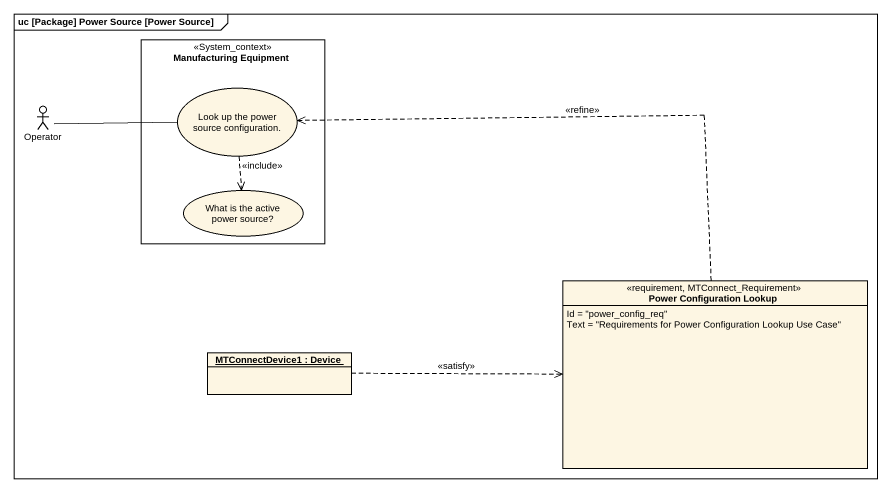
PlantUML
@startuml
mainframe uc [Package] Power Source [Power Source]
allowmixing
hide circle
hide empty members
rectangle "Manufacturing Equipment" as Manufacturing_Equipment <<System_context>> {
  usecase "Look up the power source configuration." as Look_up_the_power_source
  usecase "What is the active power source?" as What_is_the_active_power
}
actor Operator
class "Power Configuration Lookup" as Power_Configuration_Lookup <<requirement, MTConnect_Requirement>> {
  Id = "power_config_req"
  Text = "Requirements for Power Configuration Lookup Use Case"
}
object "MTConnectDevice1 : Device" as MTConnectDevice1
Look_up_the_power_source ..> What_is_the_active_power : <<include>>
Operator -right- Look_up_the_power_source
Power_Configuration_Lookup .left.> Look_up_the_power_source : <<refine>>
MTConnectDevice1 .right.> Power_Configuration_Lookup : <<satisfy>>
@enduml
